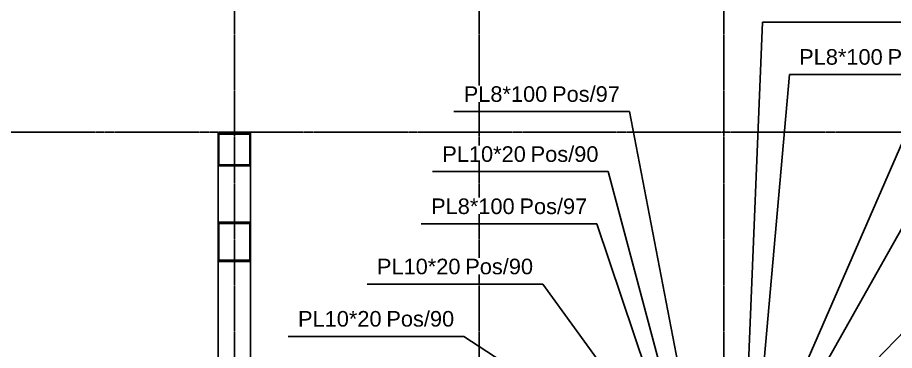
# Model space of a CAD drawing. Header units: millimetres. Extents: x -57554 to 16546, y 2142 to 98430.
# Drawn here: x -27761 to -25074, y 77623 to 78644 of the extents above; entities that cross this region are included whole.
import ezdxf

# ---------------------------------------------------------------- set-up
doc = ezdxf.new("R2010")
doc.units = ezdxf.units.MM
doc.linetypes.add('DXK_LINE_DOT3', pattern=[5.9187, 2.979, -0.9799, 0.9799, -0.9799])
doc.layers.add('S-Z2-A_TEXTUAL_ANNOTATION', color=7, linetype='Continuous')
doc.styles.add('Arial', font='ARIAL.TTF', dxfattribs={"height": 0.2})

msp = doc.modelspace()

# ---------------------------------------------------------------- linework, layer by layer
at = {"color": 1, "linetype": 'DXK_LINE_DOT3'}
for p, q in [((-27096.4, 71792.5), (-27096.4, 84292.5)), ((-26346.4, 71792.5), (-26346.4, 84292.5)), ((-25596.4, 71792.5), (-25596.4, 84292.5)), ((-32096.4, 78292.5), (-10096.4, 78292.5))]:
    msp.add_line(p, q, dxfattribs=at)
at = {"color": 2, "linetype": 'Continuous'}
for p, q in [((-27146.4, 78189.5), (-27146.4, 78289.5)), ((-27046.4, 78289.5), (-27146.4, 78289.5)), ((-27143.4, 78192.5), (-27143.4, 78286.5)), ((-27143.4, 78286.5), (-27049.4, 78286.5)), ((-27049.4, 78286.5), (-27049.4, 78192.5)), ((-27046.4, 78189.5), (-27046.4, 78289.5)), ((-27146.4, 78189.5), (-27046.4, 78189.5)), ((-27146.4, 78016.3), (-27146.4, 78189.5)), ((-27049.4, 78192.5), (-27143.4, 78192.5)), ((-27046.4, 78016.3), (-27046.4, 78189.5)), ((-27146.4, 78016.3), (-27046.4, 78016.3)), ((-27146.4, 77896.1), (-27146.4, 78016.3)), ((-27049.4, 78012.7), (-27143.4, 78012.7)), ((-27143.4, 78012.7), (-27143.4, 77899.7)), ((-27049.4, 77899.7), (-27049.4, 78012.7)), ((-27046.4, 78016.3), (-27046.4, 77896.1)), ((-27146.4, 77389.5), (-27146.4, 77896.1)), ((-27046.4, 77896.1), (-27146.4, 77896.1)), ((-27143.4, 77899.7), (-27049.4, 77899.7)), ((-27046.4, 77389.5), (-27046.4, 77896.1))]:
    msp.add_line(p, q, dxfattribs=at)
at = {"layer": 'S-Z2-A_TEXTUAL_ANNOTATION'}
for p, q in [((-25535.5, 77220.4), (-25478.9, 78629)), ((-25478.9, 78629), (-24940.7, 78629)), ((-25499.7, 77287.8), (-25396.1, 78469)), ((-25396.1, 78469), (-24857.9, 78469)), ((-26423.7, 78355.2), (-25885.5, 78355.2)), ((-25683, 77296.7), (-25885.5, 78355.2)), ((-25499.6, 77229.4), (-25041.9, 78281)), ((-26489.4, 78171.2), (-25951.3, 78171.2)), ((-25701.3, 77233.2), (-25951.3, 78171.2)), ((-25482.4, 77233.2), (-24997, 78095.4)), ((-26523.6, 78011.2), (-25985.5, 78011.2)), ((-25743.3, 77287.8), (-25985.5, 78011.2)), ((-25482.9, 77231), (-24832.4, 77901)), ((-26689.6, 77826.6), (-26151.5, 77826.6)), ((-25718.5, 77229.4), (-26151.5, 77826.6)), ((-26931.3, 77666.2), (-26393.2, 77666.2)), ((-25728.9, 77233.2), (-26393.2, 77666.2))]:
    msp.add_line(p, q, dxfattribs=at)

# ---------------------------------------------------------------- wipeouts: each hides what was drawn before it
for points in [[(-25110.4, 78499), (-25110.4, 78549), (-25366.1, 78549), (-25366.1, 78499)], [(-24887.9, 78499), (-24887.9, 78549), (-25095.4, 78549), (-25095.4, 78499)], [(-25915.5, 78385.2), (-25915.5, 78435.2), (-26123, 78435.2), (-26123, 78385.2)], [(-25981.3, 78201.2), (-25981.3, 78251.2), (-26188.7, 78251.2), (-26188.7, 78201.2)], [(-26015.5, 78041.2), (-26015.5, 78091.2), (-26223, 78091.2), (-26223, 78041.2)], [(-26404, 77856.6), (-26404, 77906.6), (-26659.6, 77906.6), (-26659.6, 77856.6)], [(-26645.7, 77696.2), (-26645.7, 77746.2), (-26901.3, 77746.2), (-26901.3, 77696.2)], [(-26423.2, 77696.2), (-26423.2, 77746.2), (-26630.7, 77746.2), (-26630.7, 77696.2)]]:
    msp.add_wipeout(points).dxf.layer = 'S-Z2-A_TEXTUAL_ANNOTATION'

# ---------------------------------------------------------------- next in the draw order: texts
at = {"layer": 'S-Z2-A_TEXTUAL_ANNOTATION', "style": 'Arial'}
for s, p in [('Pos/97', (-25095.4, 78499)), ('PL8*100', (-25366.1, 78499)), ('Pos/97', (-26123, 78385.2)), ('Pos/90', (-26188.7, 78201.2)), ('Pos/97', (-26223, 78041.2)), ('PL10*20', (-26659.6, 77856.6)), ('PL10*20', (-26901.3, 77696.2)), ('Pos/90', (-26630.7, 77696.2))]:
    msp.add_text(s, height=47.75, dxfattribs=at).set_placement(p)

# ---------------------------------------------------------------- next in the draw order: wipeouts: each hides what was drawn before it
for points in [[(-26138, 78385.2), (-26138, 78435.2), (-26393.7, 78435.2), (-26393.7, 78385.2)], [(-26203.7, 78201.2), (-26203.7, 78251.2), (-26459.4, 78251.2), (-26459.4, 78201.2)], [(-26238, 78041.2), (-26238, 78091.2), (-26493.6, 78091.2), (-26493.6, 78041.2)], [(-26181.5, 77856.6), (-26181.5, 77906.6), (-26389, 77906.6), (-26389, 77856.6)]]:
    msp.add_wipeout(points).dxf.layer = 'S-Z2-A_TEXTUAL_ANNOTATION'

# ---------------------------------------------------------------- next in the draw order: texts
for s, p in [('PL8*100', (-26393.7, 78385.2)), ('PL10*20', (-26459.4, 78201.2)), ('PL8*100', (-26493.6, 78041.2)), ('Pos/90', (-26389, 77856.6))]:
    msp.add_text(s, height=47.75, dxfattribs=at).set_placement(p)

doc.saveas('drawing.dxf')
